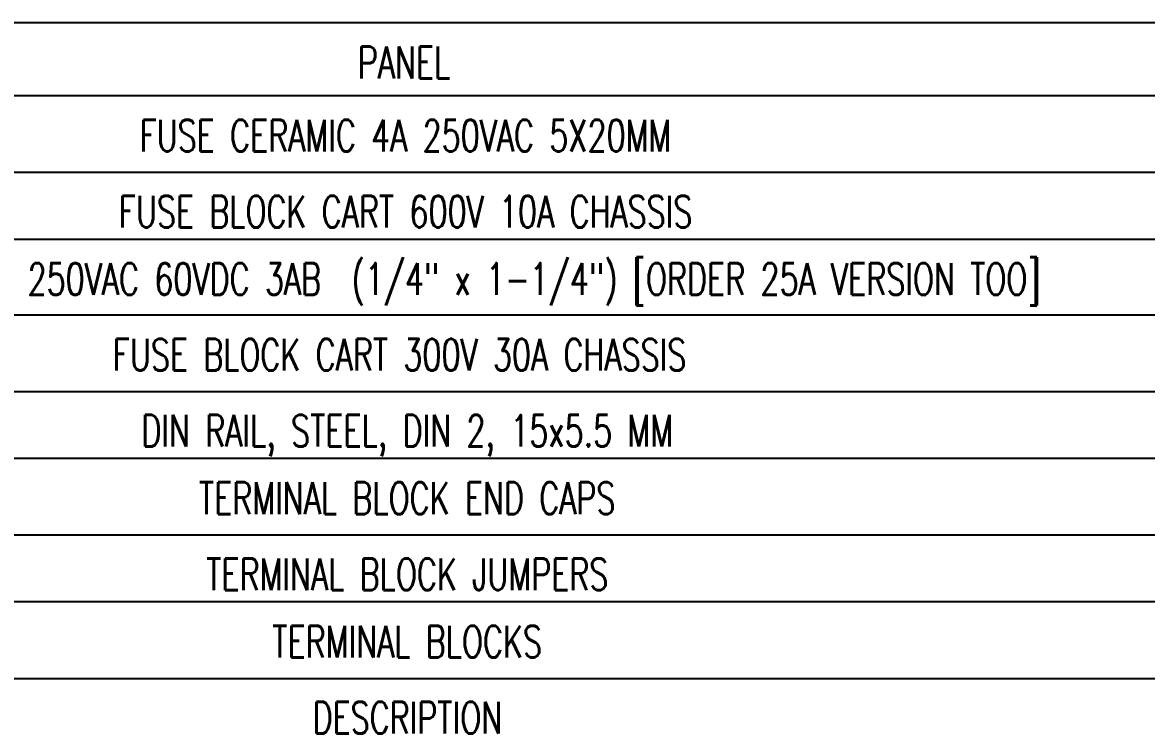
# Model space of a CAD drawing. Extents: x 0 to 22, y 0 to 17.
# Drawn here: x 17 to 20.191, y 2.124 to 4.143 of the extents above; entities that cross this region are included whole.
import ezdxf
from ezdxf.enums import TextEntityAlignment as Align

# ---------------------------------------------------------------- set-up
doc = ezdxf.new("R2010")
doc.units = 0
doc.header["$LTSCALE"] = 1.21
doc.header["$MEASUREMENT"] = 0
doc.styles.add('STNARROW', font='ROMANS', dxfattribs={"width": 0.7})

msp = doc.modelspace()

# ---------------------------------------------------------------- linework, layer by layer
for p, q in [((11.2559, 4.1427), (21.4911, 4.1427)), ((11.2559, 3.9351), (21.4951, 3.9351)), ((11.2559, 3.7173), (21.4951, 3.7173)), ((11.2559, 3.5279), (21.4951, 3.5279)), ((11.2559, 3.3129), (21.5, 3.3129)), ((11.2559, 3.0951), (21.5, 3.0951)), ((11.2559, 2.9057), (21.5, 2.9057)), ((11.2559, 2.6879), (21.5, 2.6879)), ((11.2559, 2.4985), (21.5, 2.4985)), ((11.2559, 2.2806), (21.5, 2.2806))]:
    msp.add_line(p, q)

# ---------------------------------------------------------------- texts
at = {"style": 'STNARROW', "width": 0.7}
for s, height, p in [('PANEL', 0.09017, (18.0831, 3.9841, -0.0289)), ('FUSE CERAMIC 4A 250VAC 5X20MM', 0.090167, (18.0871, 3.7765, -0.0289)), ('FUSE BLOCK CART 600V 10A CHASSIS', 0.090167, (18.0875, 3.5606, -0.0289)), ('FUSE BLOCK CART 300V 30A CHASSIS ', 0.090167, (18.092, 3.1543, -0.0289)), ('DIN RAIL, STEEL, DIN 2, 15x5.5 MM', 0.090167, (18.0924, 2.9384, -0.0289)), ('TERMINAL BLOCK END CAPS', 0.090167, (18.092, 2.7471, -0.0289)), ('TERMINAL BLOCK JUMPERS', 0.090167, (18.0924, 2.5311, -0.0289)), ('TERMINAL BLOCKS', 0.090167, (18.092, 2.3398, -0.0289)), ('DESCRIPTION', 0.090167, (18.0924, 2.1239, -0.0289))]:
    msp.add_text(s, height=height, dxfattribs=at).set_placement(p, align=Align.CENTER)
at = {"color": 1, "style": 'STNARROW', "width": 0.7}
msp.add_text('FUSE CERM 20A 250VAC 60VDC 3AB  (1/4" x 1-1/4") [ORDER 25A VERSION TOO]', height=0.090167, dxfattribs=at).set_placement((18.0871, 3.3693, -0.0289), align=Align.CENTER)

doc.saveas('drawing.dxf')
